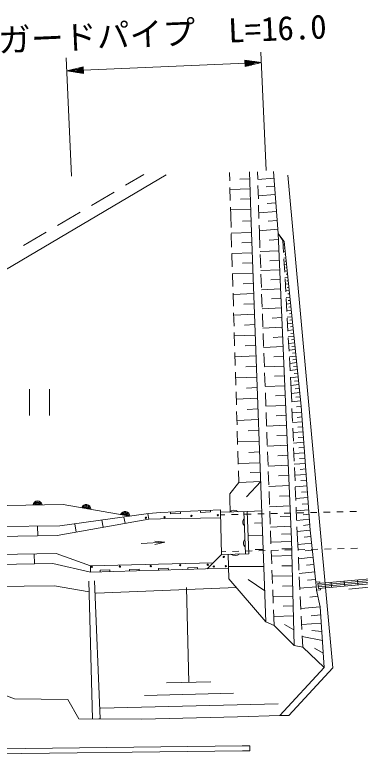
# Model space of a CAD drawing. Units: millimetres, scale not verified. Extents: x 40000 to 680000, y 20000 to 380000.
# Drawn here: x 322975 to 349208, y 282871 to 339045 of the extents above; entities that cross this region are included whole.
import ezdxf
from ezdxf.enums import TextEntityAlignment as Align

# ---------------------------------------------------------------- set-up
doc = ezdxf.new("R2010")
doc.units = ezdxf.units.MM
doc.header["$LTSCALE"] = 1000
for name, color, linetype, lineweight in [('M-BGD', 7, 'Continuous', 13), ('M-STR-HTXT', 7, 'Continuous', 13), ('M-STR-STRD', 7, 'Continuous', 13)]:
    doc.layers.add(name, color=color, linetype=linetype, lineweight=lineweight)
doc.styles.add('ＭＳ ゴシック', font='')
doc.styles.get('ＭＳ ゴシック').set_extended_font_data('MS Gothic')

msp = doc.modelspace()

# ---------------------------------------------------------------- linework, layer by layer
at = {"layer": 'M-BGD'}
for p, q in [((339291, 327068), (339307, 326427)), ((340949, 322510), (340810, 327105)), ((341410, 327119), (341426, 326574)), ((342983, 322417), (342621, 327148)), ((334471, 326894), (298875, 305849)), ((331382, 326089), (332776, 326912)), ((340826, 326574), (340065, 326552)), ((342661, 326629), (341425, 326535)), ((339319, 325927), (339343, 324928)), ((340849, 325816), (339322, 325770)), ((341441, 326074), (341472, 325074)), ((342708, 326011), (342076, 325963)), ((328799, 324564), (330521, 325581)), ((342755, 325393), (341463, 325295)), ((340872, 325052), (340106, 325029)), ((342805, 324747), (342144, 324697)), ((339355, 324428), (339370, 323787)), ((340895, 324289), (339359, 324243)), ((341487, 324575), (341517, 323575)), ((326216, 323039), (327938, 324055)), ((339370, 323787), (339397, 322894)), ((342854, 324101), (341503, 323998)), ((340277, 323374), (340922, 323403)), ((341532, 323075), (341548, 322530)), ((342906, 323426), (342215, 323373)), ((323632, 321513), (325355, 322530)), ((340949, 322510), (339411, 322452)), ((340949, 322510), (342051, 292930)), ((342957, 322750), (341545, 322642)), ((341548, 322530), (341593, 321329)), ((339413, 322395), (339443, 321395)), ((342306, 321926), (343002, 321964)), ((342983, 322417), (343445, 321828)), ((342983, 322417), (343340, 321901)), ((343991, 299174), (342983, 322417)), ((343098, 322269), (343090, 322262)), ((343253, 322072), (343242, 322064)), ((343340, 321901), (343390, 320990)), ((340977, 321741), (340206, 321712)), ((343407, 321876), (343344, 321826)), ((343470, 321579), (343358, 321568)), ((343403, 321707), (343455, 321723)), ((343495, 321330), (343434, 321324)), ((343445, 321828), (344723, 309309)), ((341006, 320972), (339458, 320914)), ((339458, 320895), (339489, 319896)), ((343039, 321114), (341603, 321052)), ((341612, 320829), (341649, 319830)), ((343521, 321082), (343386, 321068)), ((343546, 320833), (343473, 320826)), ((341035, 320198), (340258, 320169)), ((343070, 320391), (342350, 320360)), ((343572, 320584), (343413, 320568)), ((343418, 320491), (343473, 319492)), ((343597, 320336), (343512, 320327)), ((343102, 319669), (341657, 319607)), ((343622, 320087), (343441, 320068)), ((343648, 319838), (343551, 319828)), ((339504, 319396), (339535, 318396)), ((341064, 319424), (339505, 319366)), ((341668, 319330), (341705, 318331)), ((343673, 319590), (343469, 319569)), ((343724, 319092), (343496, 319069)), ((343699, 319341), (343590, 319330)), ((341093, 318645), (340311, 318616)), ((343133, 318947), (342409, 318915)), ((343500, 318993), (343556, 317995)), ((343775, 318595), (343524, 318569)), ((343749, 318843), (343630, 318831)), ((343164, 318225), (341711, 318162)), ((343825, 318097), (343551, 318069)), ((343800, 318346), (343669, 318333)), ((339550, 317897), (339580, 316897)), ((341122, 317865), (339553, 317807)), ((341723, 317831), (341761, 316832)), ((343196, 317498), (342467, 317466)), ((343876, 317600), (343579, 317570)), ((343583, 317495), (343638, 316497)), ((343851, 317849), (343708, 317834)), ((341151, 317081), (340364, 317052)), ((343927, 317102), (343607, 317070)), ((343902, 317351), (343747, 317335)), ((343952, 316854), (343786, 316837)), ((339596, 316397), (339626, 315398)), ((341180, 316296), (339600, 316237)), ((343228, 316771), (341765, 316708)), ((341779, 316332), (341816, 315333)), ((343978, 316605), (343634, 316570)), ((344003, 316356), (343826, 316338)), ((343259, 316040), (342526, 316008)), ((344029, 316108), (343662, 316070)), ((343666, 315998), (343721, 314999)), ((344054, 315859), (343865, 315840)), ((341210, 315506), (340417, 315477)), ((343291, 315309), (341820, 315245)), ((344079, 315610), (343690, 315570)), ((344105, 315361), (343904, 315341)), ((339641, 314898), (339672, 313898)), ((341239, 314717), (339649, 314657)), ((341835, 314833), (341872, 313834)), ((344130, 315113), (343717, 315071)), ((344181, 314615), (343745, 314571)), ((344156, 314864), (343943, 314842)), ((343323, 314573), (342585, 314541)), ((343749, 314500), (343804, 313501)), ((344232, 314118), (343772, 314071)), ((344206, 314367), (343982, 314344)), ((341269, 313921), (340471, 313892)), ((343355, 313838), (341875, 313773)), ((344282, 313621), (343800, 313571)), ((344257, 313869), (344022, 313845)), ((339687, 313399), (339717, 312399)), ((341298, 313126), (339697, 313067)), ((341891, 313334), (341928, 312335)), ((343387, 313097), (342644, 313065)), ((344333, 313123), (343828, 313071)), ((343831, 313002), (343887, 312004)), ((344308, 313372), (344061, 313347)), ((343419, 312357), (341930, 312293)), ((344385, 312617), (343856, 312563)), ((344359, 312870), (344100, 312844)), ((344412, 312353), (344141, 312325)), ((339733, 311899), (339763, 310900)), ((341328, 312326), (340525, 312296)), ((341947, 311835), (341984, 310836)), ((344439, 312088), (343885, 312032)), ((344467, 311811), (344184, 311783)), ((341358, 311525), (339746, 311465)), ((343451, 311613), (342704, 311580)), ((343914, 311505), (343965, 310594)), ((344495, 311535), (343916, 311475)), ((344525, 311245), (344228, 311215)), ((341388, 310719), (340579, 310689)), ((343484, 310868), (341985, 310803)), ((344555, 310955), (343948, 310893)), ((344586, 310652), (344275, 310620)), ((324103, 310610), (324103, 308610)), ((325603, 310610), (325603, 308610)), ((339778, 310400), (339809, 309401)), ((342003, 310336), (342040, 309337)), ((343516, 310119), (342765, 310086)), ((343965, 310594), (344004, 309642)), ((344616, 310348), (343978, 310283)), ((341418, 309913), (339795, 309853)), ((344682, 309710), (344005, 309640)), ((344649, 310029), (344320, 309995)), ((341448, 309102), (340634, 309071)), ((343549, 309370), (342041, 309304)), ((344025, 309142), (344067, 308143)), ((344361, 309254), (344724, 309294)), ((344723, 309309), (345417, 299902)), ((339824, 308901), (339855, 307901)), ((342058, 308837), (342096, 307838)), ((343581, 308616), (342825, 308583)), ((344756, 308859), (344040, 308806)), ((344783, 308489), (344419, 308463)), ((341478, 308290), (339845, 308229)), ((343614, 307862), (342097, 307796)), ((344810, 308120), (344071, 308065)), ((339870, 307401), (339900, 306402)), ((341509, 307473), (340689, 307443)), ((342114, 307338), (342151, 306339)), ((344088, 307644), (344130, 306645)), ((344867, 307356), (344103, 307299)), ((344839, 307738), (344463, 307710)), ((343647, 307104), (342886, 307071)), ((344896, 306961), (344508, 306932)), ((341539, 306656), (339894, 306595)), ((343680, 306346), (342154, 306279)), ((344925, 306567), (344136, 306508)), ((344954, 306172), (344553, 306143)), ((339915, 305902), (339946, 304903)), ((341570, 305834), (340745, 305803)), ((342170, 305839), (342207, 304840)), ((344151, 306145), (344193, 305146)), ((344983, 305778), (344169, 305718)), ((343713, 305583), (342947, 305549)), ((345013, 305371), (344600, 305340)), ((341601, 305011), (339944, 304950)), ((343746, 304820), (342211, 304753)), ((345043, 304964), (344203, 304902)), ((344214, 304646), (344256, 303647)), ((345074, 304544), (344648, 304512)), ((339961, 304403), (339988, 303510)), ((340842, 304282), (341627, 304306)), ((342226, 304340), (342263, 303341)), ((343779, 304052), (343009, 304018)), ((345105, 304124), (344239, 304060)), ((339988, 303510), (339295, 302664)), ((339988, 303510), (341654, 303586)), ((341654, 303586), (340562, 302418)), ((345137, 303691), (344697, 303658)), ((343812, 303284), (342268, 303217)), ((342282, 302841), (342319, 301842)), ((345169, 303257), (344275, 303191)), ((344277, 303148), (344319, 302148)), ((345202, 302810), (344748, 302777)), ((339295, 302664), (339308, 302220)), ((339308, 302220), (339295, 302664)), ((339308, 302220), (339335, 301299)), ((343846, 302512), (343071, 302478)), ((345235, 302363), (344313, 302295)), ((343879, 301740), (342325, 301672)), ((345269, 301902), (344801, 301868)), ((333137, 301150), (326404, 300233)), ((333150, 300736), (333077, 301142)), ((333137, 301150), (334036, 301224)), ((334036, 301224), (338597, 301436)), ((334802, 301134), (334796, 301259)), ((335562, 301170), (334802, 301134)), ((335556, 301295), (335562, 301170)), ((337082, 301240), (337077, 301365)), ((337843, 301276), (337082, 301240)), ((337837, 301401), (337843, 301276)), ((338602, 301254), (338597, 301436)), ((338602, 301254), (340631, 301305)), ((338682, 298055), (338602, 301254)), ((340492, 298100), (340381, 301298)), ((340427, 301099), (340927, 301112)), ((340631, 301305), (341737, 301350)), ((340741, 298106), (340631, 301305)), ((341426, 301124), (341926, 301137)), ((342338, 301342), (342375, 300343)), ((342426, 301149), (342926, 301162)), ((343426, 301175), (343926, 301187)), ((344340, 301649), (344382, 300650)), ((345303, 301441), (344351, 301371)), ((344426, 301200), (344925, 301212)), ((344871, 301050), (345328, 301104)), ((345425, 301225), (345925, 301237)), ((346425, 301250), (346925, 301262)), ((347425, 301275), (347924, 301287)), ((348424, 301300), (348924, 301312)), ((333150, 300736), (326199, 299480)), ((329675, 300108), (329574, 300663)), ((331352, 300411), (331265, 300891)), ((333150, 300736), (334050, 300764)), ((338600, 300833), (334050, 300764)), ((338607, 301054), (338927, 301062)), ((339427, 301074), (339927, 301087)), ((343913, 300962), (343134, 300929)), ((344383, 300616), (345356, 300730)), ((300509, 299849), (326404, 300233)), ((324705, 300208), (324716, 299458)), ((327643, 299741), (327526, 300385)), ((341184, 300424), (341770, 300454)), ((343947, 300185), (342383, 300118)), ((344403, 300150), (344443, 299199)), ((344903, 300247), (345386, 300312)), ((300520, 299099), (326199, 299480)), ((340695, 299454), (341806, 299488)), ((342393, 299843), (342431, 298844)), ((343240, 299578), (343972, 299613)), ((345417, 299902), (344418, 299797)), ((345417, 299902), (345837, 295934)), ((334361, 298975), (332563, 298888)), ((334361, 298975), (333606, 299063)), ((334361, 298975), (333618, 298814)), ((343994, 299031), (342426, 298979)), ((344185, 291125), (343991, 299174)), ((344443, 299199), (344485, 298349)), ((345522, 298903), (344463, 298791)), ((345470, 299403), (344954, 299348)), ((339497, 298275), (339997, 298288)), ((340497, 298300), (340997, 298313)), ((341240, 298423), (341846, 298433)), ((341497, 298325), (341996, 298338)), ((342449, 298345), (342487, 297345)), ((342496, 298350), (342996, 298363)), ((343259, 298481), (344007, 298486)), ((343496, 298375), (343996, 298388)), ((344496, 298400), (344995, 298413)), ((345578, 298373), (345034, 298316)), ((345495, 298425), (345995, 298438)), ((346495, 298450), (346995, 298463)), ((347495, 298476), (347995, 298488)), ((348494, 298501), (348994, 298513)), ((326107, 298119), (300555, 297621)), ((324470, 297337), (324455, 298087)), ((328734, 297175), (326107, 298119)), ((338682, 298055), (337594, 296953)), ((338677, 298255), (338997, 298263)), ((340741, 298106), (338682, 298055)), ((339185, 298067), (339238, 296199)), ((344020, 297960), (342465, 297922)), ((344509, 297849), (344559, 296851)), ((345635, 297844), (344516, 297725)), ((325874, 297364), (300570, 296871)), ((328728, 296702), (325874, 297364)), ((328728, 296702), (328734, 297175)), ((328734, 297175), (338050, 297406)), ((344039, 297192), (343266, 297174)), ((345694, 297284), (345119, 297223)), ((339215, 296999), (328728, 296702)), ((330202, 296869), (329463, 296848)), ((329463, 296848), (329466, 296723)), ((330205, 296744), (330202, 296869)), ((332419, 296932), (331680, 296911)), ((331680, 296911), (331683, 296786)), ((332422, 296807), (332419, 296932)), ((334635, 296995), (333896, 296974)), ((333896, 296974), (333900, 296849)), ((334639, 296870), (334635, 296995)), ((336852, 297057), (336113, 297036)), ((336113, 297036), (336117, 296912)), ((336855, 296932), (336852, 297057)), ((339212, 297133), (341894, 297139)), ((342505, 296846), (342542, 295846)), ((345753, 296725), (344571, 296600)), ((342051, 292930), (339238, 296199)), ((340709, 296146), (341963, 295294)), ((344057, 296425), (342522, 296388)), ((344584, 296351), (344633, 295353)), ((345204, 296086), (345814, 296144)), ((345995, 295848), (352985, 296482)), ((352997, 296349), (346007, 295715)), ((353009, 296216), (346019, 295582)), ((346031, 295449), (353021, 296083)), ((348991, 296119), (349027, 295721)), ((328888, 285561), (328604, 296014)), ((336184, 288325), (336006, 295532)), ((344076, 295657), (343313, 295639)), ((345868, 295591), (344627, 295479)), ((345837, 295934), (346130, 295960)), ((345891, 295336), (345837, 295934)), ((346031, 295449), (345995, 295848)), ((346130, 295960), (346139, 295861)), ((346994, 295938), (347030, 295540)), ((347992, 296029), (348028, 295630)), ((350148, 295575), (348354, 295418)), ((342561, 295347), (342598, 294347)), ((345891, 295336), (346184, 295363)), ((345891, 295336), (346173, 294059)), ((346175, 295462), (346184, 295363)), ((344094, 294890), (342579, 294853)), ((344658, 294853), (344708, 293854)), ((345378, 294803), (345994, 294869)), ((342617, 293848), (342662, 292646)), ((344113, 294132), (343360, 294114)), ((346173, 294059), (344703, 293945)), ((346173, 294059), (346480, 289459)), ((344131, 293375), (342636, 293339)), ((344732, 293355), (344782, 292356)), ((345481, 293394), (346213, 293468)), ((342051, 292930), (342662, 292646)), ((343458, 292730), (344157, 292321)), ((346255, 292833), (344763, 292733)), ((344185, 291125), (342662, 292646)), ((345535, 292261), (346298, 292193)), ((344807, 291857), (344849, 291007)), ((344809, 291810), (346343, 291517)), ((344185, 291159), (344152, 291158)), ((344849, 291007), (344185, 291125)), ((346480, 289459), (344849, 291007)), ((345733, 290915), (346407, 290557)), ((343094, 285802), (346480, 289459)), ((337873, 288367), (334495, 288284)), ((339584, 287508), (332828, 287341)), ((342984, 286691), (329472, 286357)), ((340831, 283136), (340822, 283518)), ((340831, 283136), (340822, 283518))]:
    msp.add_line(p, q, dxfattribs=at)
for points in [[(343100, 285808), (343794, 285822), (347141, 289436), (343710, 326854)], [(331704, 300954), (326654, 301847), (316736, 301669), (290837, 301223), (273143, 301134), (270048, 298628), (242526, 300037)], [(300750, 295382), (325990, 295660), (328626, 295198)], [(329370, 285557), (329457, 285557), (329026, 296031)], [(329064, 295122), (329166, 295104), (339803, 295543)], [(343094, 285802), (339884, 285712), (332619, 285533), (327847, 285569), (327004, 287022), (322950, 287076), (300750, 295382)]]:
    msp.add_lwpolyline(points, dxfattribs=at)
for centre in [(332935, 300832), (334356, 300878), (336391, 300974), (338394, 301026), (338845, 297856), (330956, 297123), (333301, 297163), (335525, 297231), (337629, 297261), (338082, 297130), (339011, 297156), (328815, 297109)]:
    msp.add_circle(centre, 50, dxfattribs=at)
for centre, radius, start, end in [((324695, 301758), 354, 9.8278, 172.233), ((324695, 301758), 283, 12.0518, 170.0089), ((324695, 301758), 212, 15.7982, 166.2626), ((324695, 301758), 142, 23.5099, 158.5509), ((324695, 301758), 100, 33.8276, 148.2332), ((328395, 301484), 354, 358.7714, 161.1765), ((328395, 301484), 283, 0.9954, 158.9525), ((328395, 301484), 212, 4.7417, 155.2062), ((328395, 301484), 142, 12.4535, 147.4945), ((328395, 301484), 100, 22.7711, 137.1768), ((331350, 300962), 354, 358.7714, 161.1765), ((331350, 300962), 283, 0.9954, 158.9525), ((331350, 300962), 212, 4.7417, 155.2062), ((331350, 300962), 142, 12.4535, 147.4945), ((339626, 300884), 520, 50.8832, 131.9856), ((331350, 300962), 100, 22.7711, 137.1768), ((340631, 300506), 347, 131.7485, 232.2039), ((340686, 298907), 347, 131.7485, 232.2039), ((339701, 298490), 534, 231.4313, 311.4375)]:
    msp.add_arc(centre, radius, start, end, dxfattribs=at)
at = {"layer": 'M-STR-HTXT'}
for p, q in [((342057, 327214), (341671, 336205)), ((327275, 326785), (326889, 335777)), ((328180, 334831), (341705, 335412)), ((341705, 335412), (340446, 335608)), ((340446, 335608), (340467, 335109)), ((340697, 335569), (340448, 335558)), ((340450, 335508), (340949, 335530)), ((341201, 335490), (340452, 335458)), ((340454, 335408), (341453, 335451)), ((341705, 335412), (340456, 335358)), ((341705, 335412), (340467, 335109)), ((326931, 334778), (328170, 335081)), ((326931, 334778), (328180, 334831)), ((328178, 334881), (327179, 334838)), ((327427, 334899), (328176, 334931)), ((328174, 334981), (327674, 334960)), ((327922, 335020), (328172, 335031)), ((328191, 334581), (328170, 335081)), ((340458, 335308), (341457, 335351)), ((341210, 335291), (340461, 335258)), ((340463, 335208), (340962, 335230)), ((340715, 335169), (340465, 335158)), ((326931, 334778), (328191, 334581)), ((328182, 334781), (327183, 334738)), ((327435, 334699), (328185, 334731)), ((328187, 334681), (327687, 334660)), ((327939, 334621), (328189, 334631))]:
    msp.add_line(p, q, dxfattribs=at)
at = {"layer": 'M-STR-STRD'}
for p, q in [((340237, 283504), (319314, 283238)), ((340822, 283518), (340237, 283504))]:
    msp.add_line(p, q, dxfattribs=at)
msp.add_lwpolyline([(273641, 284091), (291831, 283266), (307439, 282925), (319315, 282871), (340268, 283122), (340831, 283136)], dxfattribs=at)

# ---------------------------------------------------------------- texts
at = {"layer": 'M-STR-HTXT', "style": 'ＭＳ ゴシック'}
msp.add_text('ガードパイプ  L=16.0', height=1833, rotation=2.459, dxfattribs=at).set_placement((334241, 336165), align=Align.BOTTOM_CENTER)

doc.saveas('drawing.dxf')
